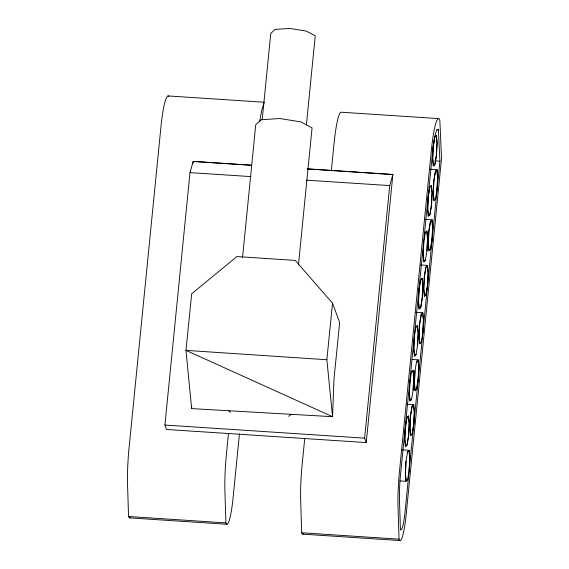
<?xml version="1.0" encoding="UTF-8"?>
<svg xmlns="http://www.w3.org/2000/svg" width="569" height="569" viewBox="0 0 569 569"><rect width="100%" height="100%" fill="white"/><g stroke="black" fill="none" stroke-linecap="round" stroke-linejoin="round"><path stroke-width="0.85" d="M191.646 408.613L185.985 350.383L191.653 293.81L236.917 256.555L295.268 260.424L332.524 303.163L339.65 322.509L333.989 379.082L332.559 416.693L191.646 408.613L191.71 406.849M406.081 461.217L405.477 473.252L406.159 480.755L407.731 479.333M410.036 381.024L409.431 393.058L410.114 400.562L411.679 399.139M414.481 336.215L413.876 348.249L414.559 355.76L416.131 354.338M413.051 390.185L413.656 378.15L412.973 370.647L411.408 372.069M409.104 470.378L409.708 458.344L409.026 450.84L407.454 452.263M415.064 370.782L414.46 382.816L415.142 390.32L416.707 388.897L418.243 379.388L418.848 367.354L418.165 359.843L412.098 359.444M417.504 345.376L418.101 333.342L417.426 325.838L415.854 327.26M423.855 241.797L423.251 253.831L423.933 261.335L425.505 259.912M422.76 332.858L423.357 320.824L422.682 313.32L421.11 314.742L419.573 324.252L418.969 336.286L419.652 343.797L421.224 342.374L422.923 332.296L423.521 320.262L422.845 312.758L415.911 312.303M426.878 250.957L427.483 238.923L426.8 231.419L425.228 232.842M436.964 189.762L437.568 177.727L436.885 170.223L435.321 171.646L433.784 181.162L433.18 193.197L433.863 200.701L435.427 199.278L437.127 189.207L437.732 177.172L437.049 169.669L430.114 169.213M366.251 442.582L364.615 438.151L389.722 185.579L392.873 174.484L366.251 442.582L166.546 429.474L164.91 425.043L189.996 172.642L193.19 161.425L251.505 165.238L193.19 161.425L193.012 163.196M242.55 257.537L255.723 124.831L261.086 119.746L279.806 118.53L300.923 121.901L312.068 127.876L298.455 265.005M228.496 433.386L226.22 456.374A41.366 5.05 -86.2 0 0 224.919 491.111L225.914 522.897L128.551 516.503L127.556 484.717A41.366 5.05 -86.2 0 1 128.857 449.979L160.899 127.321A43.194 5.277 -86.2 0 1 168.744 96.374M262.181 119.86L270.766 33.429L274.998 29.41L289.777 28.45L306.449 31.11L315.247 35.826L306.399 124.91M239.442 433.863L233.119 497.498A36.85 4.502 -86.2 0 1 225.914 522.897M304.707 438.855L301.99 466.26A41.366 5.05 -86.2 0 0 300.688 500.99L301.684 532.776A36.85 4.502 -86.2 0 0 303.362 533.907M331.307 171.006L334.024 143.601A43.194 5.277 -86.2 0 1 341.215 112.207L438.571 118.601M439.915 161.176L404.836 514.113A26.202 3.201 -86.2 0 1 400.42 529.661L399.452 498.999A30.733 3.755 -86.2 0 1 400.263 477.27L432.888 148.872A32.547 3.976 -86.2 0 1 438.365 129.554L439.915 161.176L434.773 160.835M326.855 359.736L185.985 350.383L332.559 416.693L326.855 359.736L332.524 303.163M437.049 169.669L435.484 171.084L433.948 180.601L433.343 192.635L434.026 200.139L435.591 198.716M432.063 219.862L430.498 221.284L428.962 230.794L428.357 242.828L429.04 250.332L430.612 248.916L432.141 239.4L432.746 227.365L432.063 219.862L425.135 219.406M427.539 265.424L425.975 266.847L424.438 276.363L423.834 288.398L424.517 295.901L426.081 294.479L427.618 284.962L428.222 272.928L427.539 265.424L420.612 264.969M422.845 312.758L421.273 314.18L419.737 323.697L419.133 335.731L419.815 343.235L421.387 341.813M418.165 359.843L416.6 361.265L414.901 371.344L414.296 383.378L414.979 390.882L416.544 389.459L418.08 379.943L418.684 367.908L418.002 360.405L416.437 361.827M413.72 404.651L412.148 406.074L410.612 415.59L410.007 427.625L410.69 435.129L412.262 433.706L413.798 424.19L414.403 412.155L413.72 404.651L406.785 404.196M405.996 481.317L407.568 479.895L409.267 469.823L409.872 457.789L409.189 450.285L407.617 451.701L405.917 461.779L405.313 473.813L405.996 481.317L399.929 480.919M288.718 416.344L291.179 414.317M168.083 95.933L264.557 102.264M436.807 129.746L438.521 129.86M189.996 172.642L250.979 176.596M306.648 180.195L389.722 185.579M164.91 425.043L364.615 438.151M402.255 449.83L409.189 450.285M129.632 517.882L226.988 524.277M301.684 532.776L399.04 539.17A36.85 4.502 -86.2 0 0 406.252 513.771L441.53 158.467L439.837 120.215A43.194 5.277 -86.2 0 0 431.387 149.988L399.346 472.647A41.366 5.05 -86.2 0 0 398.044 507.384L399.04 539.17M302.758 534.156L400.121 540.55M228.873 410.747L230.374 412.468M130.237 517.634A36.85 4.502 -86.2 0 1 128.551 516.503M259.692 121.787A43.194 5.277 -86.2 0 1 263.988 103.643M405.341 427.212L404.737 439.247L405.42 446.75L406.984 445.328L408.521 435.811L409.125 423.777L408.442 416.273L406.878 417.696L405.341 427.212M405.505 426.65L404.9 438.685L405.583 446.196L407.148 444.773L408.684 435.257L409.289 423.222L408.606 415.719L407.041 417.141L405.505 426.65M409.872 381.579L409.267 393.613L409.95 401.117L411.515 399.701L413.215 389.623L413.819 377.588L413.137 370.085L411.572 371.507L409.872 381.579M414.317 336.777L413.713 348.811L414.396 356.315L415.967 354.892L417.667 344.821L418.265 332.787L417.589 325.283L416.017 326.706L414.317 336.777M410.448 416.145L409.844 428.18L410.526 435.683L412.098 434.261L413.635 424.744L414.239 412.71L413.556 405.206L411.984 406.629L410.448 416.145M418.99 289.692L418.393 301.726L419.069 309.23L420.64 307.808L422.177 298.291L422.781 286.257L422.098 278.753L420.527 280.176L418.99 289.692M419.154 289.13L418.556 301.165L419.232 308.668L420.804 307.246L422.34 297.736L422.945 285.702L422.262 278.198L420.69 279.614L419.154 289.13M423.692 242.351L423.087 254.386L423.77 261.896L425.342 260.474L427.042 250.396L427.646 238.361L426.963 230.858L425.392 232.28L423.692 242.351M428.215 196.789L427.618 208.823L428.293 216.327L429.865 214.904L431.402 205.395L432.006 193.36L431.323 185.85L429.751 187.272L428.215 196.789M424.275 276.918L423.67 288.952L424.353 296.456L425.918 295.034L427.454 285.524L428.059 273.49L427.376 265.986L425.811 267.402L424.275 276.918M428.379 196.234L427.781 208.268L428.457 215.772L430.029 214.349L431.565 204.833L432.17 192.799L431.487 185.295L429.915 186.717L428.379 196.234M428.798 231.355L428.194 243.39L428.877 250.893L430.449 249.471L431.978 239.954L432.582 227.92L431.907 220.416L430.335 221.839L428.798 231.355M433.201 146.596L432.596 158.63L433.279 166.134L434.851 164.711L436.387 155.195L436.985 143.16L436.309 135.657L434.737 137.079L433.201 146.596M433.365 146.034L432.76 158.075L433.443 165.579L435.015 164.157L436.551 154.64L437.148 142.606L436.473 135.102L434.901 136.524L433.365 146.034M392.873 174.484L307.168 168.879L392.894 174.541"/></g></svg>
